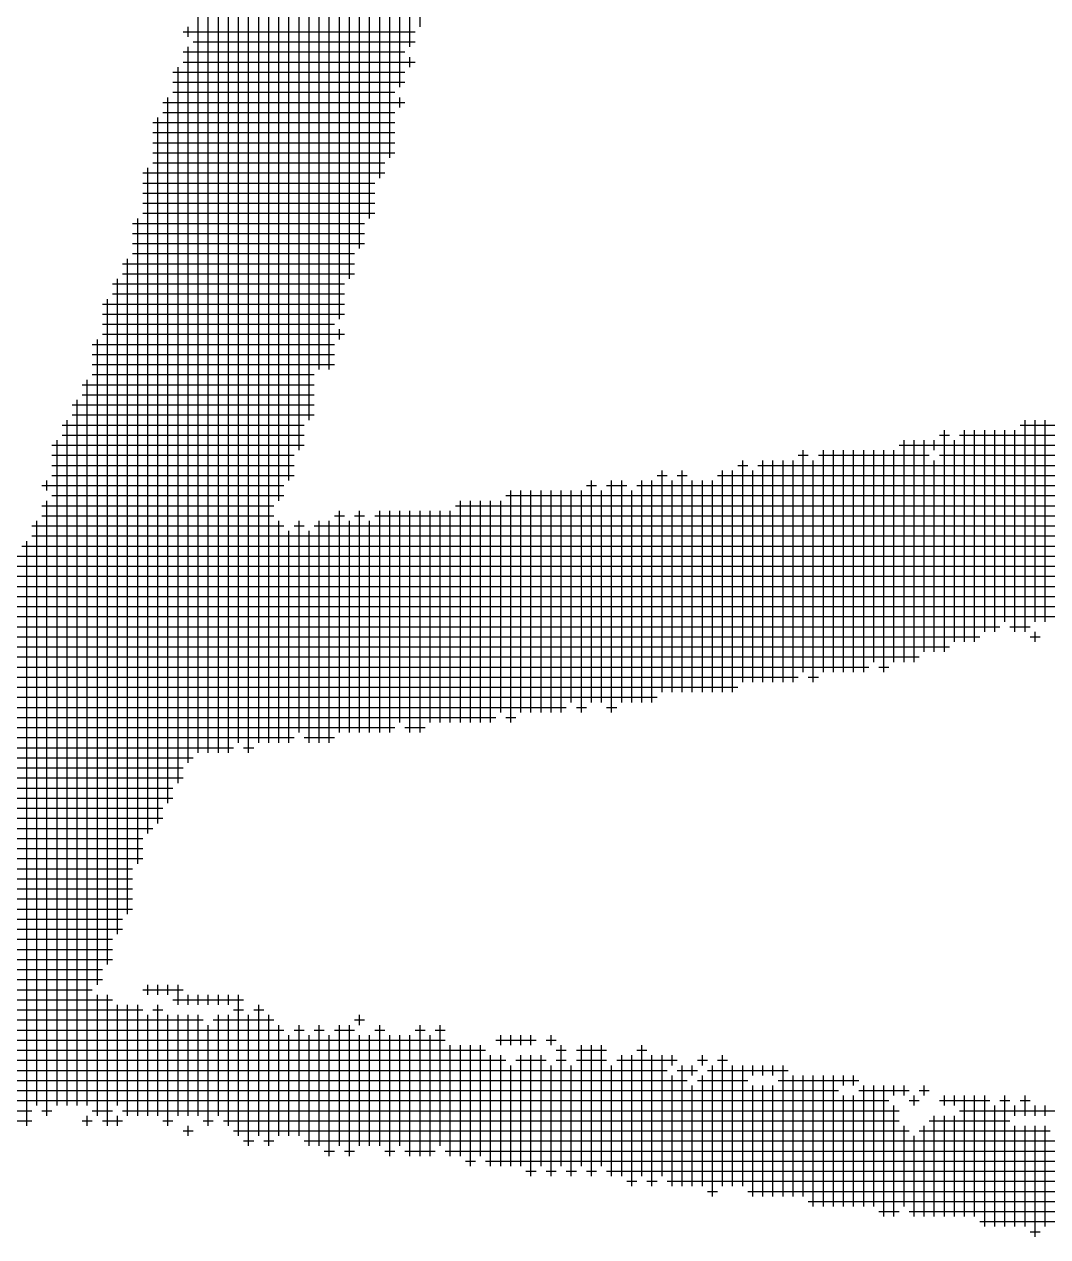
# Model space of a CAD drawing. Header units: feet. Extents: x 0 to 336400, y 0 to 237600.
# Drawn here: x 211721.8 to 212105.5, y 10863.9 to 11318.5 of the extents above; entities that cross this region are included whole.
import ezdxf

# ---------------------------------------------------------------- set-up
doc = ezdxf.new("R2010")
doc.units = ezdxf.units.FT
doc.header["$LTSCALE"] = 2200
doc.header["$MEASUREMENT"] = 0
doc.layers.add('CX-MISC', color=2, linetype='CONTINUOUS')

msp = doc.modelspace()

# ---------------------------------------------------------------- linework, layer by layer
at = {"layer": 'CX-MISC'}
for p, q in [((211866.42, 11309.98, 9817.04), (211866.42, 11737.12, 9817.04)), ((211862.64, 11294.86, 9817.04), (211862.64, 11718.22, 9817.04)), ((211858.86, 11268.4, 9817.04), (211858.86, 11684.2, 9817.04)), ((211855.08, 11260.84, 9817.04), (211855.08, 11646.4, 9817.04)), ((211847.52, 11234.38, 9817.04), (211847.52, 11642.62, 9817.04)), ((211851.3, 11245.72, 9817.04), (211851.3, 11642.62, 9817.04)), ((211839.96, 11207.92, 9817.04), (211839.96, 11638.84, 9817.04)), ((211843.74, 11223.04, 9817.04), (211843.74, 11638.84, 9817.04)), ((211836.18, 11189.02, 9817.04), (211836.18, 11635.06, 9817.04)), ((211832.4, 11189.02, 9817.04), (211832.4, 11517.88, 9817.04)), ((211828.62, 11170.12, 9817.04), (211828.62, 11487.64, 9817.04)), ((211824.84, 11158.78, 9817.04), (211824.84, 11468.74, 9817.04)), ((211821.06, 11147.44, 9817.04), (211821.06, 11453.62, 9817.04)), ((211817.28, 11139.88, 9817.04), (211817.28, 11442.28, 9817.04)), ((211813.5, 11049.16, 9817.04), (211813.5, 11423.38, 9817.04)), ((211809.72, 11049.16, 9817.04), (211809.72, 11412.04, 9817.04)), ((211805.94, 11045.38, 9817.04), (211805.94, 11389.36, 9817.04)), ((211802.16, 11049.16, 9817.04), (211802.16, 11378.02, 9817.04)), ((211798.38, 11045.38, 9817.04), (211798.38, 11359.12, 9817.04)), ((211794.6, 11045.38, 9817.04), (211794.6, 11355.34, 9817.04)), ((211790.82, 11045.38, 9817.04), (211790.82, 11344, 9817.04)), ((211787.04, 11045.38, 9817.04), (211787.04, 11332.66, 9817.04)), ((211870.2, 11317.54, 9817.04), (211870.2, 11321.32, 9817.04)), ((211781.37, 11315.65, 9817.04), (211868.31, 11315.65, 9817.04)), ((211783.26, 11313.76, 9817.04), (211783.26, 11317.54, 9817.04)), ((211783.26, 11041.6, 9817.04), (211783.26, 11309.98, 9817.04)), ((211785.15, 11311.87, 9817.04), (211868.31, 11311.87, 9817.04)), ((211781.37, 11308.09, 9817.04), (211864.53, 11308.09, 9817.04)), ((211866.42, 11302.42, 9817.04), (211866.42, 11306.2, 9817.04)), ((211777.59, 11300.53, 9817.04), (211864.53, 11300.53, 9817.04)), ((211779.48, 11034.04, 9817.04), (211779.48, 11302.42, 9817.04)), ((211781.37, 11304.31, 9817.04), (211868.31, 11304.31, 9817.04)), ((211777.59, 11296.75, 9817.04), (211864.53, 11296.75, 9817.04)), ((211775.7, 11026.48, 9817.04), (211775.7, 11291.08, 9817.04)), ((211777.59, 11292.97, 9817.04), (211860.75, 11292.97, 9817.04)), ((211862.64, 11287.3, 9817.04), (211862.64, 11291.08, 9817.04)), ((211773.81, 11289.19, 9817.04), (211864.53, 11289.19, 9817.04)), ((211771.92, 11018.92, 9817.04), (211771.92, 11283.52, 9817.04)), ((211773.81, 11285.41, 9817.04), (211860.75, 11285.41, 9817.04)), ((211770.03, 11281.63, 9817.04), (211860.75, 11281.63, 9817.04)), ((211770.03, 11277.85, 9817.04), (211860.75, 11277.85, 9817.04)), ((211770.03, 11274.07, 9817.04), (211860.75, 11274.07, 9817.04)), ((211770.03, 11270.29, 9817.04), (211860.75, 11270.29, 9817.04)), ((211768.14, 11015.14, 9817.04), (211768.14, 11264.62, 9817.04)), ((211770.03, 11266.51, 9817.04), (211856.97, 11266.51, 9817.04)), ((211766.25, 11262.73, 9817.04), (211856.97, 11262.73, 9817.04)), ((211766.25, 11258.95, 9817.04), (211853.19, 11258.95, 9817.04)), ((211766.25, 11255.17, 9817.04), (211853.19, 11255.17, 9817.04)), ((211766.25, 11251.39, 9817.04), (211853.19, 11251.39, 9817.04)), ((211764.36, 11003.8, 9817.04), (211764.36, 11245.72, 9817.04)), ((211766.25, 11247.61, 9817.04), (211853.19, 11247.61, 9817.04)), ((211762.47, 11243.83, 9817.04), (211849.41, 11243.83, 9817.04)), ((211762.47, 11240.05, 9817.04), (211849.41, 11240.05, 9817.04)), ((211762.47, 11236.27, 9817.04), (211849.41, 11236.27, 9817.04)), ((211762.47, 11232.49, 9817.04), (211845.63, 11232.49, 9817.04)), ((211758.69, 11228.71, 9817.04), (211845.63, 11228.71, 9817.04)), ((211760.58, 10984.9, 9817.04), (211760.58, 11230.6, 9817.04)), ((211756.8, 10977.34, 9817.04), (211756.8, 11223.04, 9817.04)), ((211758.69, 11224.93, 9817.04), (211845.63, 11224.93, 9817.04)), ((211754.91, 11221.15, 9817.04), (211841.85, 11221.15, 9817.04)), ((211753.02, 10966, 9817.04), (211753.02, 11215.48, 9817.04)), ((211754.91, 11217.37, 9817.04), (211841.85, 11217.37, 9817.04)), ((211751.13, 11213.59, 9817.04), (211841.85, 11213.59, 9817.04)), ((211751.13, 11209.81, 9817.04), (211841.85, 11209.81, 9817.04)), ((211751.13, 11206.03, 9817.04), (211838.07, 11206.03, 9817.04)), ((211749.24, 10958.44, 9817.04), (211749.24, 11200.36, 9817.04)), ((211751.13, 11202.25, 9817.04), (211841.85, 11202.25, 9817.04)), ((211839.96, 11200.36, 9817.04), (211839.96, 11204.14, 9817.04)), ((211747.35, 11198.47, 9817.04), (211838.07, 11198.47, 9817.04)), ((211747.35, 11194.69, 9817.04), (211838.07, 11194.69, 9817.04)), ((211747.35, 11190.91, 9817.04), (211838.07, 11190.91, 9817.04)), ((211747.35, 11187.13, 9817.04), (211830.51, 11187.13, 9817.04)), ((211743.57, 11183.35, 9817.04), (211830.51, 11183.35, 9817.04)), ((211745.46, 10913.08, 9817.04), (211745.46, 11185.24, 9817.04)), ((211741.68, 10913.08, 9817.04), (211741.68, 11177.68, 9817.04)), ((211743.57, 11179.57, 9817.04), (211830.51, 11179.57, 9817.04)), ((211739.79, 11175.79, 9817.04), (211830.51, 11175.79, 9817.04)), ((211736.01, 11168.23, 9817.04), (211826.73, 11168.23, 9817.04)), ((211737.9, 10913.08, 9817.04), (211737.9, 11170.12, 9817.04)), ((211739.79, 11172.01, 9817.04), (211830.51, 11172.01, 9817.04)), ((212095.11, 11168.23, 9817.04), (212730.15, 11168.23, 9817.04)), ((212097, 11090.74, 9817.04), (212097, 11170.12, 9817.04)), ((212100.78, 11094.52, 9817.04), (212100.78, 11170.12, 9817.04)), ((212104.56, 11094.52, 9817.04), (212104.56, 11170.12, 9817.04)), ((211736.01, 11164.45, 9817.04), (211826.73, 11164.45, 9817.04)), ((212064.87, 11164.45, 9817.04), (212068.65, 11164.45, 9817.04)), ((212066.76, 11083.18, 9817.04), (212066.76, 11166.34, 9817.04)), ((212072.43, 11164.45, 9817.04), (212677.23, 11164.45, 9817.04)), ((212074.32, 11086.96, 9817.04), (212074.32, 11166.34, 9817.04)), ((212078.1, 11086.96, 9817.04), (212078.1, 11166.34, 9817.04)), ((212081.88, 11090.74, 9817.04), (212081.88, 11166.34, 9817.04)), ((212085.66, 11090.74, 9817.04), (212085.66, 11166.34, 9817.04)), ((212089.44, 11094.52, 9817.04), (212089.44, 11166.34, 9817.04)), ((212093.22, 11090.74, 9817.04), (212093.22, 11166.34, 9817.04)), ((211732.23, 11160.67, 9817.04), (211826.73, 11160.67, 9817.04)), ((211734.12, 10913.08, 9817.04), (211734.12, 11162.56, 9817.04)), ((212049.75, 11160.67, 9817.04), (212677.23, 11160.67, 9817.04)), ((212051.64, 11079.4, 9817.04), (212051.64, 11162.56, 9817.04)), ((212055.42, 11079.4, 9817.04), (212055.42, 11162.56, 9817.04)), ((212059.2, 11083.18, 9817.04), (212059.2, 11162.56, 9817.04)), ((212062.98, 11158.78, 9817.04), (212062.98, 11162.56, 9817.04)), ((212070.54, 11086.96, 9817.04), (212070.54, 11162.56, 9817.04)), ((211732.23, 11156.89, 9817.04), (211822.95, 11156.89, 9817.04)), ((211991.16, 11071.84, 9817.04), (211991.16, 11155, 9817.04)), ((211998.72, 11071.84, 9817.04), (211998.72, 11155, 9817.04)), ((212002.5, 11071.84, 9817.04), (212002.5, 11155, 9817.04)), ((212006.28, 11071.84, 9817.04), (212006.28, 11155, 9817.04)), ((212010.06, 11071.84, 9817.04), (212010.06, 11155, 9817.04)), ((212011.95, 11156.89, 9817.04), (212015.73, 11156.89, 9817.04)), ((212013.84, 11075.62, 9817.04), (212013.84, 11158.78, 9817.04)), ((212017.62, 11071.84, 9817.04), (212017.62, 11155, 9817.04)), ((212019.51, 11156.89, 9817.04), (212061.09, 11156.89, 9817.04)), ((212021.4, 11075.62, 9817.04), (212021.4, 11158.78, 9817.04)), ((212025.18, 11075.62, 9817.04), (212025.18, 11158.78, 9817.04)), ((212028.96, 11075.62, 9817.04), (212028.96, 11158.78, 9817.04)), ((212032.74, 11075.62, 9817.04), (212032.74, 11158.78, 9817.04)), ((212036.52, 11075.62, 9817.04), (212036.52, 11158.78, 9817.04)), ((212040.3, 11079.4, 9817.04), (212040.3, 11158.78, 9817.04)), ((212044.08, 11075.62, 9817.04), (212044.08, 11158.78, 9817.04)), ((212047.86, 11079.4, 9817.04), (212047.86, 11158.78, 9817.04)), ((212062.98, 11083.18, 9817.04), (212062.98, 11155, 9817.04)), ((212064.87, 11156.89, 9817.04), (212646.99, 11156.89, 9817.04)), ((211732.23, 11153.11, 9817.04), (211822.95, 11153.11, 9817.04)), ((211960.92, 11068.06, 9817.04), (211960.92, 11151.22, 9817.04)), ((211968.48, 11068.06, 9817.04), (211968.48, 11151.22, 9817.04)), ((211983.6, 11068.06, 9817.04), (211983.6, 11151.22, 9817.04)), ((211987.38, 11068.06, 9817.04), (211987.38, 11151.22, 9817.04)), ((211989.27, 11153.11, 9817.04), (211993.05, 11153.11, 9817.04)), ((211994.94, 11071.84, 9817.04), (211994.94, 11151.22, 9817.04)), ((211996.83, 11153.11, 9817.04), (212616.75, 11153.11, 9817.04)), ((211728.45, 11145.55, 9817.04), (211819.17, 11145.55, 9817.04)), ((211730.34, 11143.66, 9817.04), (211730.34, 11147.44, 9817.04)), ((211732.23, 11149.33, 9817.04), (211822.95, 11149.33, 9817.04)), ((211932.57, 11145.55, 9817.04), (211936.35, 11145.55, 9817.04)), ((211934.46, 11064.28, 9817.04), (211934.46, 11147.44, 9817.04)), ((211940.13, 11145.55, 9817.04), (211947.69, 11145.55, 9817.04)), ((211942.02, 11060.5, 9817.04), (211942.02, 11147.44, 9817.04)), ((211945.8, 11064.28, 9817.04), (211945.8, 11147.44, 9817.04)), ((211951.47, 11145.55, 9817.04), (212563.83, 11145.55, 9817.04)), ((211953.36, 11064.28, 9817.04), (211953.36, 11147.44, 9817.04)), ((211957.14, 11064.28, 9817.04), (211957.14, 11147.44, 9817.04)), ((211959.03, 11149.33, 9817.04), (211962.81, 11149.33, 9817.04)), ((211964.7, 11068.06, 9817.04), (211964.7, 11147.44, 9817.04)), ((211966.59, 11149.33, 9817.04), (211970.37, 11149.33, 9817.04)), ((211972.26, 11068.06, 9817.04), (211972.26, 11147.44, 9817.04)), ((211976.04, 11068.06, 9817.04), (211976.04, 11147.44, 9817.04)), ((211979.82, 11068.06, 9817.04), (211979.82, 11147.44, 9817.04)), ((211981.71, 11149.33, 9817.04), (212578.95, 11149.33, 9817.04)), ((211732.23, 11141.77, 9817.04), (211819.17, 11141.77, 9817.04)), ((211902.33, 11141.77, 9817.04), (212541.15, 11141.77, 9817.04)), ((211904.22, 11056.72, 9817.04), (211904.22, 11143.66, 9817.04)), ((211908, 11060.5, 9817.04), (211908, 11143.66, 9817.04)), ((211911.78, 11060.5, 9817.04), (211911.78, 11143.66, 9817.04)), ((211915.56, 11060.5, 9817.04), (211915.56, 11143.66, 9817.04)), ((211919.34, 11060.5, 9817.04), (211919.34, 11143.66, 9817.04)), ((211923.12, 11060.5, 9817.04), (211923.12, 11143.66, 9817.04)), ((211926.9, 11064.28, 9817.04), (211926.9, 11143.66, 9817.04)), ((211930.68, 11060.5, 9817.04), (211930.68, 11143.66, 9817.04)), ((211938.24, 11064.28, 9817.04), (211938.24, 11143.66, 9817.04)), ((211949.58, 11064.28, 9817.04), (211949.58, 11143.66, 9817.04)), ((211728.45, 11137.99, 9817.04), (211815.39, 11137.99, 9817.04)), ((211730.34, 10909.3, 9817.04), (211730.34, 11139.88, 9817.04)), ((211883.43, 11137.99, 9817.04), (212526.03, 11137.99, 9817.04)), ((211885.32, 11056.72, 9817.04), (211885.32, 11139.88, 9817.04)), ((211889.1, 11056.72, 9817.04), (211889.1, 11139.88, 9817.04)), ((211892.88, 11056.72, 9817.04), (211892.88, 11139.88, 9817.04)), ((211896.66, 11056.72, 9817.04), (211896.66, 11139.88, 9817.04)), ((211900.44, 11060.5, 9817.04), (211900.44, 11139.88, 9817.04)), ((211726.56, 10913.08, 9817.04), (211726.56, 11132.32, 9817.04)), ((211728.45, 11134.21, 9817.04), (211815.39, 11134.21, 9817.04)), ((211817.28, 11049.16, 9817.04), (211817.28, 11132.32, 9817.04)), ((211824.84, 11052.94, 9817.04), (211824.84, 11132.32, 9817.04)), ((211832.4, 11049.16, 9817.04), (211832.4, 11132.32, 9817.04)), ((211836.18, 11049.16, 9817.04), (211836.18, 11132.32, 9817.04)), ((211838.07, 11134.21, 9817.04), (211841.85, 11134.21, 9817.04)), ((211839.96, 11052.94, 9817.04), (211839.96, 11136.1, 9817.04)), ((211843.74, 11052.94, 9817.04), (211843.74, 11132.32, 9817.04)), ((211845.63, 11134.21, 9817.04), (211849.41, 11134.21, 9817.04)), ((211847.52, 11052.94, 9817.04), (211847.52, 11136.1, 9817.04)), ((211851.3, 11052.94, 9817.04), (211851.3, 11132.32, 9817.04)), ((211853.19, 11134.21, 9817.04), (212480.67, 11134.21, 9817.04)), ((211855.08, 11052.94, 9817.04), (211855.08, 11136.1, 9817.04)), ((211858.86, 11052.94, 9817.04), (211858.86, 11136.1, 9817.04)), ((211862.64, 11056.72, 9817.04), (211862.64, 11136.1, 9817.04)), ((211866.42, 11052.94, 9817.04), (211866.42, 11136.1, 9817.04)), ((211870.2, 11052.94, 9817.04), (211870.2, 11136.1, 9817.04)), ((211873.98, 11056.72, 9817.04), (211873.98, 11136.1, 9817.04)), ((211877.76, 11056.72, 9817.04), (211877.76, 11136.1, 9817.04)), ((211881.54, 11056.72, 9817.04), (211881.54, 11136.1, 9817.04)), ((211724.67, 11130.43, 9817.04), (211819.17, 11130.43, 9817.04)), ((211821.06, 11049.16, 9817.04), (211821.06, 11128.54, 9817.04)), ((211822.95, 11130.43, 9817.04), (211826.73, 11130.43, 9817.04)), ((211828.62, 11049.16, 9817.04), (211828.62, 11128.54, 9817.04)), ((211830.51, 11130.43, 9817.04), (212427.75, 11130.43, 9817.04)), ((211720.89, 11122.87, 9817.04), (212382.39, 11122.87, 9817.04)), ((211722.78, 10905.52, 9817.04), (211722.78, 11124.76, 9817.04)), ((211724.67, 11126.65, 9817.04), (212412.63, 11126.65, 9817.04)), ((211717.11, 11119.09, 9817.04), (212333.25, 11119.09, 9817.04)), ((211713.33, 11115.31, 9817.04), (212291.67, 11115.31, 9817.04)), ((211679.31, 11111.53, 9817.04), (212246.31, 11111.53, 9817.04)), ((211660.41, 11107.75, 9817.04), (212223.63, 11107.75, 9817.04)), ((211599.93, 11100.19, 9817.04), (212155.59, 11100.19, 9817.04)), ((211641.51, 11103.97, 9817.04), (212178.27, 11103.97, 9817.04)), ((211584.81, 11096.41, 9817.04), (212129.13, 11096.41, 9817.04)), ((211554.57, 11092.63, 9817.04), (212087.55, 11092.63, 9817.04)), ((212091.33, 11092.63, 9817.04), (212098.89, 11092.63, 9817.04)), ((211535.67, 11088.85, 9817.04), (212079.99, 11088.85, 9817.04)), ((212098.89, 11088.85, 9817.04), (212102.67, 11088.85, 9817.04)), ((212100.78, 11086.96, 9817.04), (212100.78, 11090.74, 9817.04)), ((211509.21, 11085.07, 9817.04), (212068.65, 11085.07, 9817.04)), ((211467.63, 11077.51, 9817.04), (212038.41, 11077.51, 9817.04)), ((211490.31, 11081.29, 9817.04), (212057.31, 11081.29, 9817.04)), ((212042.19, 11077.51, 9817.04), (212045.97, 11077.51, 9817.04)), ((211437.39, 11073.73, 9817.04), (212011.95, 11073.73, 9817.04)), ((212015.73, 11073.73, 9817.04), (212019.51, 11073.73, 9817.04)), ((211407.15, 11069.95, 9817.04), (211989.27, 11069.95, 9817.04)), ((211384.47, 11066.17, 9817.04), (211959.03, 11066.17, 9817.04)), ((211373.13, 11062.39, 9817.04), (211925.01, 11062.39, 9817.04)), ((211928.79, 11062.39, 9817.04), (211932.57, 11062.39, 9817.04)), ((211940.13, 11062.39, 9817.04), (211943.91, 11062.39, 9817.04)), ((211331.55, 11054.83, 9817.04), (211860.75, 11054.83, 9817.04)), ((211354.23, 11058.61, 9817.04), (211898.55, 11058.61, 9817.04)), ((211864.53, 11054.83, 9817.04), (211872.09, 11054.83, 9817.04)), ((211902.33, 11058.61, 9817.04), (211906.11, 11058.61, 9817.04)), ((211323.99, 11051.05, 9817.04), (211822.95, 11051.05, 9817.04)), ((211826.73, 11051.05, 9817.04), (211838.07, 11051.05, 9817.04)), ((211301.31, 11047.27, 9817.04), (211800.27, 11047.27, 9817.04)), ((211804.05, 11047.27, 9817.04), (211807.83, 11047.27, 9817.04)), ((211282.41, 11043.49, 9817.04), (211785.15, 11043.49, 9817.04)), ((211282.41, 11039.71, 9817.04), (211781.37, 11039.71, 9817.04)), ((211278.63, 11035.93, 9817.04), (211781.37, 11035.93, 9817.04)), ((211278.63, 11032.15, 9817.04), (211777.59, 11032.15, 9817.04)), ((211679.31, 11028.37, 9817.04), (211777.59, 11028.37, 9817.04)), ((211679.31, 11024.59, 9817.04), (211773.81, 11024.59, 9817.04)), ((211675.53, 11020.81, 9817.04), (211773.81, 11020.81, 9817.04)), ((211679.31, 11017.03, 9817.04), (211770.03, 11017.03, 9817.04)), ((211671.75, 11009.47, 9817.04), (211766.25, 11009.47, 9817.04)), ((211675.53, 11013.25, 9817.04), (211766.25, 11013.25, 9817.04)), ((211675.53, 11005.69, 9817.04), (211766.25, 11005.69, 9817.04)), ((211671.75, 11001.91, 9817.04), (211762.47, 11001.91, 9817.04)), ((211667.97, 10998.13, 9817.04), (211762.47, 10998.13, 9817.04)), ((211664.19, 10994.35, 9817.04), (211762.47, 10994.35, 9817.04)), ((211664.19, 10986.79, 9817.04), (211762.47, 10986.79, 9817.04)), ((211667.97, 10990.57, 9817.04), (211762.47, 10990.57, 9817.04)), ((211664.19, 10983.01, 9817.04), (211758.69, 10983.01, 9817.04)), ((211660.41, 10979.23, 9817.04), (211758.69, 10979.23, 9817.04)), ((211308.87, 10975.45, 9817.04), (211754.91, 10975.45, 9817.04)), ((211316.43, 10971.67, 9817.04), (211754.91, 10971.67, 9817.04)), ((211320.21, 10967.89, 9817.04), (211754.91, 10967.89, 9817.04)), ((211335.33, 10964.11, 9817.04), (211751.13, 10964.11, 9817.04)), ((211354.23, 10960.33, 9817.04), (211751.13, 10960.33, 9817.04)), ((211369.35, 10956.55, 9817.04), (211747.35, 10956.55, 9817.04)), ((211749.24, 10909.3, 9817.04), (211749.24, 10954.66, 9817.04)), ((211753.02, 10905.52, 9817.04), (211753.02, 10954.66, 9817.04)), ((211766.25, 10956.55, 9817.04), (211781.37, 10956.55, 9817.04)), ((211768.14, 10954.66, 9817.04), (211768.14, 10958.44, 9817.04)), ((211771.92, 10954.66, 9817.04), (211771.92, 10958.44, 9817.04)), ((211775.7, 10954.66, 9817.04), (211775.7, 10958.44, 9817.04)), ((211779.48, 10950.88, 9817.04), (211779.48, 10958.44, 9817.04)), ((211783.26, 10950.88, 9817.04), (211783.26, 10954.66, 9817.04)), ((211787.04, 10950.88, 9817.04), (211787.04, 10954.66, 9817.04)), ((211790.82, 10950.88, 9817.04), (211790.82, 10954.66, 9817.04)), ((211794.6, 10950.88, 9817.04), (211794.6, 10954.66, 9817.04)), ((211798.38, 10950.88, 9817.04), (211798.38, 10954.66, 9817.04)), ((211802.16, 10901.74, 9817.04), (211802.16, 10954.66, 9817.04)), ((211395.81, 10952.77, 9817.04), (211754.91, 10952.77, 9817.04)), ((211756.8, 10913.08, 9817.04), (211756.8, 10950.88, 9817.04)), ((211760.58, 10909.3, 9817.04), (211760.58, 10950.88, 9817.04)), ((211764.36, 10909.3, 9817.04), (211764.36, 10950.88, 9817.04)), ((211771.92, 10909.3, 9817.04), (211771.92, 10950.88, 9817.04)), ((211777.59, 10952.77, 9817.04), (211804.05, 10952.77, 9817.04)), ((211809.72, 10901.74, 9817.04), (211809.72, 10950.88, 9817.04)), ((211414.71, 10948.99, 9817.04), (211766.25, 10948.99, 9817.04)), ((211768.14, 10909.3, 9817.04), (211768.14, 10947.1, 9817.04)), ((211770.03, 10948.99, 9817.04), (211773.81, 10948.99, 9817.04)), ((211775.7, 10905.52, 9817.04), (211775.7, 10947.1, 9817.04)), ((211779.48, 10909.3, 9817.04), (211779.48, 10947.1, 9817.04)), ((211783.26, 10909.3, 9817.04), (211783.26, 10947.1, 9817.04)), ((211787.04, 10909.3, 9817.04), (211787.04, 10947.1, 9817.04)), ((211794.6, 10909.3, 9817.04), (211794.6, 10947.1, 9817.04)), ((211798.38, 10905.52, 9817.04), (211798.38, 10947.1, 9817.04)), ((211800.27, 10948.99, 9817.04), (211804.05, 10948.99, 9817.04)), ((211805.94, 10897.96, 9817.04), (211805.94, 10947.1, 9817.04)), ((211807.83, 10948.99, 9817.04), (211811.61, 10948.99, 9817.04)), ((211813.5, 10897.96, 9817.04), (211813.5, 10947.1, 9817.04)), ((211847.52, 10943.32, 9817.04), (211847.52, 10947.1, 9817.04)), ((211471.41, 10945.21, 9817.04), (211788.93, 10945.21, 9817.04)), ((211490.31, 10941.43, 9817.04), (211819.17, 10941.43, 9817.04)), ((211790.82, 10905.52, 9817.04), (211790.82, 10943.32, 9817.04)), ((211792.71, 10945.21, 9817.04), (211815.39, 10945.21, 9817.04)), ((211817.28, 10901.74, 9817.04), (211817.28, 10943.32, 9817.04)), ((211822.95, 10941.43, 9817.04), (211826.73, 10941.43, 9817.04)), ((211824.84, 10901.74, 9817.04), (211824.84, 10943.32, 9817.04)), ((211830.51, 10941.43, 9817.04), (211834.29, 10941.43, 9817.04)), ((211832.4, 10897.96, 9817.04), (211832.4, 10943.32, 9817.04)), ((211838.07, 10941.43, 9817.04), (211845.63, 10941.43, 9817.04)), ((211839.96, 10897.96, 9817.04), (211839.96, 10943.32, 9817.04)), ((211843.74, 10894.18, 9817.04), (211843.74, 10943.32, 9817.04)), ((211845.63, 10945.21, 9817.04), (211849.41, 10945.21, 9817.04)), ((211853.19, 10941.43, 9817.04), (211856.97, 10941.43, 9817.04)), ((211855.08, 10897.96, 9817.04), (211855.08, 10943.32, 9817.04)), ((211868.31, 10941.43, 9817.04), (211872.09, 10941.43, 9817.04)), ((211870.2, 10894.18, 9817.04), (211870.2, 10943.32, 9817.04)), ((211875.87, 10941.43, 9817.04), (211879.65, 10941.43, 9817.04)), ((211877.76, 10897.96, 9817.04), (211877.76, 10943.32, 9817.04)), ((211528.11, 10937.65, 9817.04), (211879.65, 10937.65, 9817.04)), ((211821.06, 10901.74, 9817.04), (211821.06, 10939.54, 9817.04)), ((211828.62, 10897.96, 9817.04), (211828.62, 10939.54, 9817.04)), ((211836.18, 10894.18, 9817.04), (211836.18, 10939.54, 9817.04)), ((211847.52, 10897.96, 9817.04), (211847.52, 10939.54, 9817.04)), ((211851.3, 10897.96, 9817.04), (211851.3, 10939.54, 9817.04)), ((211858.86, 10894.18, 9817.04), (211858.86, 10939.54, 9817.04)), ((211862.64, 10897.96, 9817.04), (211862.64, 10939.54, 9817.04)), ((211866.42, 10894.18, 9817.04), (211866.42, 10939.54, 9817.04)), ((211873.98, 10894.18, 9817.04), (211873.98, 10939.54, 9817.04)), ((211898.55, 10937.65, 9817.04), (211913.67, 10937.65, 9817.04)), ((211900.44, 10935.76, 9817.04), (211900.44, 10939.54, 9817.04)), ((211904.22, 10935.76, 9817.04), (211904.22, 10939.54, 9817.04)), ((211908, 10935.76, 9817.04), (211908, 10939.54, 9817.04)), ((211911.78, 10935.76, 9817.04), (211911.78, 10939.54, 9817.04)), ((211917.45, 10937.65, 9817.04), (211921.23, 10937.65, 9817.04)), ((211919.34, 10935.76, 9817.04), (211919.34, 10939.54, 9817.04)), ((211569.69, 10933.87, 9817.04), (211894.77, 10933.87, 9817.04)), ((211881.54, 10894.18, 9817.04), (211881.54, 10935.76, 9817.04)), ((211885.32, 10894.18, 9817.04), (211885.32, 10935.76, 9817.04)), ((211889.1, 10890.4, 9817.04), (211889.1, 10935.76, 9817.04)), ((211892.88, 10894.18, 9817.04), (211892.88, 10935.76, 9817.04)), ((211896.66, 10890.4, 9817.04), (211896.66, 10931.98, 9817.04)), ((211900.44, 10890.4, 9817.04), (211900.44, 10931.98, 9817.04)), ((211908, 10890.4, 9817.04), (211908, 10931.98, 9817.04)), ((211911.78, 10886.62, 9817.04), (211911.78, 10931.98, 9817.04)), ((211915.56, 10890.4, 9817.04), (211915.56, 10931.98, 9817.04)), ((211921.23, 10933.87, 9817.04), (211925.01, 10933.87, 9817.04)), ((211923.12, 10890.4, 9817.04), (211923.12, 10935.76, 9817.04)), ((211928.79, 10933.87, 9817.04), (211940.13, 10933.87, 9817.04)), ((211930.68, 10890.4, 9817.04), (211930.68, 10935.76, 9817.04)), ((211934.46, 10886.62, 9817.04), (211934.46, 10935.76, 9817.04)), ((211938.24, 10890.4, 9817.04), (211938.24, 10935.76, 9817.04)), ((211945.8, 10886.62, 9817.04), (211945.8, 10931.98, 9817.04)), ((211949.58, 10882.84, 9817.04), (211949.58, 10931.98, 9817.04)), ((211951.47, 10933.87, 9817.04), (211955.25, 10933.87, 9817.04)), ((211953.36, 10886.62, 9817.04), (211953.36, 10935.76, 9817.04)), ((211957.14, 10882.84, 9817.04), (211957.14, 10931.98, 9817.04)), ((211960.92, 10886.62, 9817.04), (211960.92, 10931.98, 9817.04)), ((211964.7, 10928.2, 9817.04), (211964.7, 10931.98, 9817.04)), ((211976.04, 10928.2, 9817.04), (211976.04, 10931.98, 9817.04)), ((211983.6, 10882.84, 9817.04), (211983.6, 10931.98, 9817.04)), ((211596.15, 10930.09, 9817.04), (211902.33, 10930.09, 9817.04)), ((211904.22, 10890.4, 9817.04), (211904.22, 10928.2, 9817.04)), ((211906.11, 10930.09, 9817.04), (211917.45, 10930.09, 9817.04)), ((211919.34, 10886.62, 9817.04), (211919.34, 10928.2, 9817.04)), ((211921.23, 10930.09, 9817.04), (211925.01, 10930.09, 9817.04)), ((211926.9, 10886.62, 9817.04), (211926.9, 10928.2, 9817.04)), ((211928.79, 10930.09, 9817.04), (211940.13, 10930.09, 9817.04)), ((211942.02, 10886.62, 9817.04), (211942.02, 10928.2, 9817.04)), ((211943.91, 10930.09, 9817.04), (211966.59, 10930.09, 9817.04)), ((211968.48, 10882.84, 9817.04), (211968.48, 10928.2, 9817.04)), ((211972.26, 10924.42, 9817.04), (211972.26, 10928.2, 9817.04)), ((211974.15, 10930.09, 9817.04), (211977.93, 10930.09, 9817.04)), ((211979.82, 10879.06, 9817.04), (211979.82, 10928.2, 9817.04)), ((211981.71, 10930.09, 9817.04), (211985.49, 10930.09, 9817.04)), ((211987.38, 10882.84, 9817.04), (211987.38, 10928.2, 9817.04)), ((211991.16, 10882.84, 9817.04), (211991.16, 10928.2, 9817.04)), ((211994.94, 10924.42, 9817.04), (211994.94, 10928.2, 9817.04)), ((211998.72, 10924.42, 9817.04), (211998.72, 10928.2, 9817.04)), ((212002.5, 10924.42, 9817.04), (212002.5, 10928.2, 9817.04)), ((212006.28, 10879.06, 9817.04), (212006.28, 10928.2, 9817.04)), ((211630.17, 10926.31, 9817.04), (211962.81, 10926.31, 9817.04)), ((211964.7, 10882.84, 9817.04), (211964.7, 10924.42, 9817.04)), ((211966.59, 10926.31, 9817.04), (211974.15, 10926.31, 9817.04)), ((211976.04, 10882.84, 9817.04), (211976.04, 10924.42, 9817.04)), ((211977.93, 10926.31, 9817.04), (212008.17, 10926.31, 9817.04)), ((212010.06, 10879.06, 9817.04), (212010.06, 10924.42, 9817.04)), ((212013.84, 10879.06, 9817.04), (212013.84, 10924.42, 9817.04)), ((212017.62, 10875.28, 9817.04), (212017.62, 10924.42, 9817.04)), ((212021.4, 10875.28, 9817.04), (212021.4, 10924.42, 9817.04)), ((212025.18, 10875.28, 9817.04), (212025.18, 10924.42, 9817.04)), ((212028.96, 10920.64, 9817.04), (212028.96, 10924.42, 9817.04)), ((212032.74, 10920.64, 9817.04), (212032.74, 10924.42, 9817.04)), ((211633.95, 10922.53, 9817.04), (211970.37, 10922.53, 9817.04)), ((211633.95, 10918.75, 9817.04), (212027.07, 10918.75, 9817.04)), ((211972.26, 10882.84, 9817.04), (211972.26, 10920.64, 9817.04)), ((211974.15, 10922.53, 9817.04), (211993.05, 10922.53, 9817.04)), ((211994.94, 10879.06, 9817.04), (211994.94, 10920.64, 9817.04)), ((211998.72, 10879.06, 9817.04), (211998.72, 10920.64, 9817.04)), ((212002.5, 10879.06, 9817.04), (212002.5, 10920.64, 9817.04)), ((212004.39, 10922.53, 9817.04), (212034.63, 10922.53, 9817.04)), ((212034.63, 10918.75, 9817.04), (212053.53, 10918.75, 9817.04)), ((212036.52, 10875.28, 9817.04), (212036.52, 10920.64, 9817.04)), ((212040.3, 10875.28, 9817.04), (212040.3, 10920.64, 9817.04)), ((212044.08, 10871.5, 9817.04), (212044.08, 10920.64, 9817.04)), ((212047.86, 10916.86, 9817.04), (212047.86, 10920.64, 9817.04)), ((212051.64, 10916.86, 9817.04), (212051.64, 10920.64, 9817.04)), ((212057.31, 10918.75, 9817.04), (212061.09, 10918.75, 9817.04)), ((212059.2, 10916.86, 9817.04), (212059.2, 10920.64, 9817.04)), ((211630.17, 10914.97, 9817.04), (212045.97, 10914.97, 9817.04)), ((212028.96, 10875.28, 9817.04), (212028.96, 10916.86, 9817.04)), ((212032.74, 10875.28, 9817.04), (212032.74, 10916.86, 9817.04)), ((212053.53, 10914.97, 9817.04), (212057.31, 10914.97, 9817.04)), ((212055.42, 10913.08, 9817.04), (212055.42, 10916.86, 9817.04)), ((212064.87, 10914.97, 9817.04), (212083.77, 10914.97, 9817.04)), ((212066.76, 10913.08, 9817.04), (212066.76, 10916.86, 9817.04)), ((212070.54, 10913.08, 9817.04), (212070.54, 10916.86, 9817.04)), ((212074.32, 10871.5, 9817.04), (212074.32, 10916.86, 9817.04)), ((212078.1, 10871.5, 9817.04), (212078.1, 10916.86, 9817.04)), ((212081.88, 10867.72, 9817.04), (212081.88, 10916.86, 9817.04)), ((212087.55, 10914.97, 9817.04), (212091.33, 10914.97, 9817.04)), ((212089.44, 10867.72, 9817.04), (212089.44, 10916.86, 9817.04)), ((212095.11, 10914.97, 9817.04), (212098.89, 10914.97, 9817.04)), ((212097, 10909.3, 9817.04), (212097, 10916.86, 9817.04)), ((211630.17, 10911.19, 9817.04), (211724.67, 10911.19, 9817.04)), ((211728.45, 10911.19, 9817.04), (211732.23, 10911.19, 9817.04)), ((211745.46, 10905.52, 9817.04), (211745.46, 10909.3, 9817.04)), ((211747.35, 10911.19, 9817.04), (211754.91, 10911.19, 9817.04)), ((211756.8, 10905.52, 9817.04), (211756.8, 10909.3, 9817.04)), ((211758.69, 10911.19, 9817.04), (212049.75, 10911.19, 9817.04)), ((212047.86, 10871.5, 9817.04), (212047.86, 10913.08, 9817.04)), ((212062.98, 10871.5, 9817.04), (212062.98, 10909.3, 9817.04)), ((212066.76, 10871.5, 9817.04), (212066.76, 10909.3, 9817.04)), ((212070.54, 10871.5, 9817.04), (212070.54, 10909.3, 9817.04)), ((212072.43, 10911.19, 9817.04), (212114.01, 10911.19, 9817.04)), ((212085.66, 10867.72, 9817.04), (212085.66, 10913.08, 9817.04)), ((212093.22, 10909.3, 9817.04), (212093.22, 10913.08, 9817.04)), ((212100.78, 10909.3, 9817.04), (212100.78, 10913.08, 9817.04)), ((212104.56, 10909.3, 9817.04), (212104.56, 10913.08, 9817.04)), ((211626.39, 10907.41, 9817.04), (211724.67, 10907.41, 9817.04)), ((211743.57, 10907.41, 9817.04), (211747.35, 10907.41, 9817.04)), ((211751.13, 10907.41, 9817.04), (211758.69, 10907.41, 9817.04)), ((211773.81, 10907.41, 9817.04), (211777.59, 10907.41, 9817.04)), ((211783.26, 10901.74, 9817.04), (211783.26, 10905.52, 9817.04)), ((211788.93, 10907.41, 9817.04), (211792.71, 10907.41, 9817.04)), ((211796.49, 10907.41, 9817.04), (212049.75, 10907.41, 9817.04)), ((212051.64, 10875.28, 9817.04), (212051.64, 10905.52, 9817.04)), ((212059.2, 10871.5, 9817.04), (212059.2, 10905.52, 9817.04)), ((212061.09, 10907.41, 9817.04), (212091.33, 10907.41, 9817.04)), ((212093.22, 10867.72, 9817.04), (212093.22, 10905.52, 9817.04)), ((212097, 10867.72, 9817.04), (212097, 10905.52, 9817.04)), ((212100.78, 10863.94, 9817.04), (212100.78, 10905.52, 9817.04)), ((212104.56, 10867.72, 9817.04), (212104.56, 10905.52, 9817.04)), ((211781.37, 10903.63, 9817.04), (211785.15, 10903.63, 9817.04)), ((211800.27, 10903.63, 9817.04), (212053.53, 10903.63, 9817.04)), ((212055.42, 10871.5, 9817.04), (212055.42, 10901.74, 9817.04)), ((212057.31, 10903.63, 9817.04), (212106.45, 10903.63, 9817.04)), ((211804.05, 10899.85, 9817.04), (211807.83, 10899.85, 9817.04)), ((211811.61, 10899.85, 9817.04), (211815.39, 10899.85, 9817.04)), ((211826.73, 10899.85, 9817.04), (212189.61, 10899.85, 9817.04)), ((211834.29, 10896.07, 9817.04), (211838.07, 10896.07, 9817.04)), ((211841.85, 10896.07, 9817.04), (211845.63, 10896.07, 9817.04)), ((211856.97, 10896.07, 9817.04), (211860.75, 10896.07, 9817.04)), ((211864.53, 10896.07, 9817.04), (211875.87, 10896.07, 9817.04)), ((211879.65, 10896.07, 9817.04), (212197.17, 10896.07, 9817.04)), ((211887.21, 10892.29, 9817.04), (211890.99, 10892.29, 9817.04)), ((211894.77, 10892.29, 9817.04), (212208.51, 10892.29, 9817.04)), ((211909.89, 10888.51, 9817.04), (211913.67, 10888.51, 9817.04)), ((211917.45, 10888.51, 9817.04), (211921.23, 10888.51, 9817.04)), ((211925.01, 10888.51, 9817.04), (211928.79, 10888.51, 9817.04)), ((211932.57, 10888.51, 9817.04), (211936.35, 10888.51, 9817.04)), ((211940.13, 10888.51, 9817.04), (212223.63, 10888.51, 9817.04)), ((211947.69, 10884.73, 9817.04), (211951.47, 10884.73, 9817.04)), ((211955.25, 10884.73, 9817.04), (211959.03, 10884.73, 9817.04)), ((211962.81, 10884.73, 9817.04), (212234.97, 10884.73, 9817.04)), ((211977.93, 10880.95, 9817.04), (211981.71, 10880.95, 9817.04)), ((211993.05, 10880.95, 9817.04), (212227.41, 10880.95, 9817.04)), ((212015.73, 10877.17, 9817.04), (212318.13, 10877.17, 9817.04)), ((212042.19, 10873.39, 9817.04), (212049.75, 10873.39, 9817.04)), ((212053.53, 10873.39, 9817.04), (212310.57, 10873.39, 9817.04)), ((212079.99, 10869.61, 9817.04), (212329.47, 10869.61, 9817.04)), ((212098.89, 10865.83, 9817.04), (212102.67, 10865.83, 9817.04))]:
    msp.add_line(p, q, dxfattribs=at)

doc.saveas('drawing.dxf')
